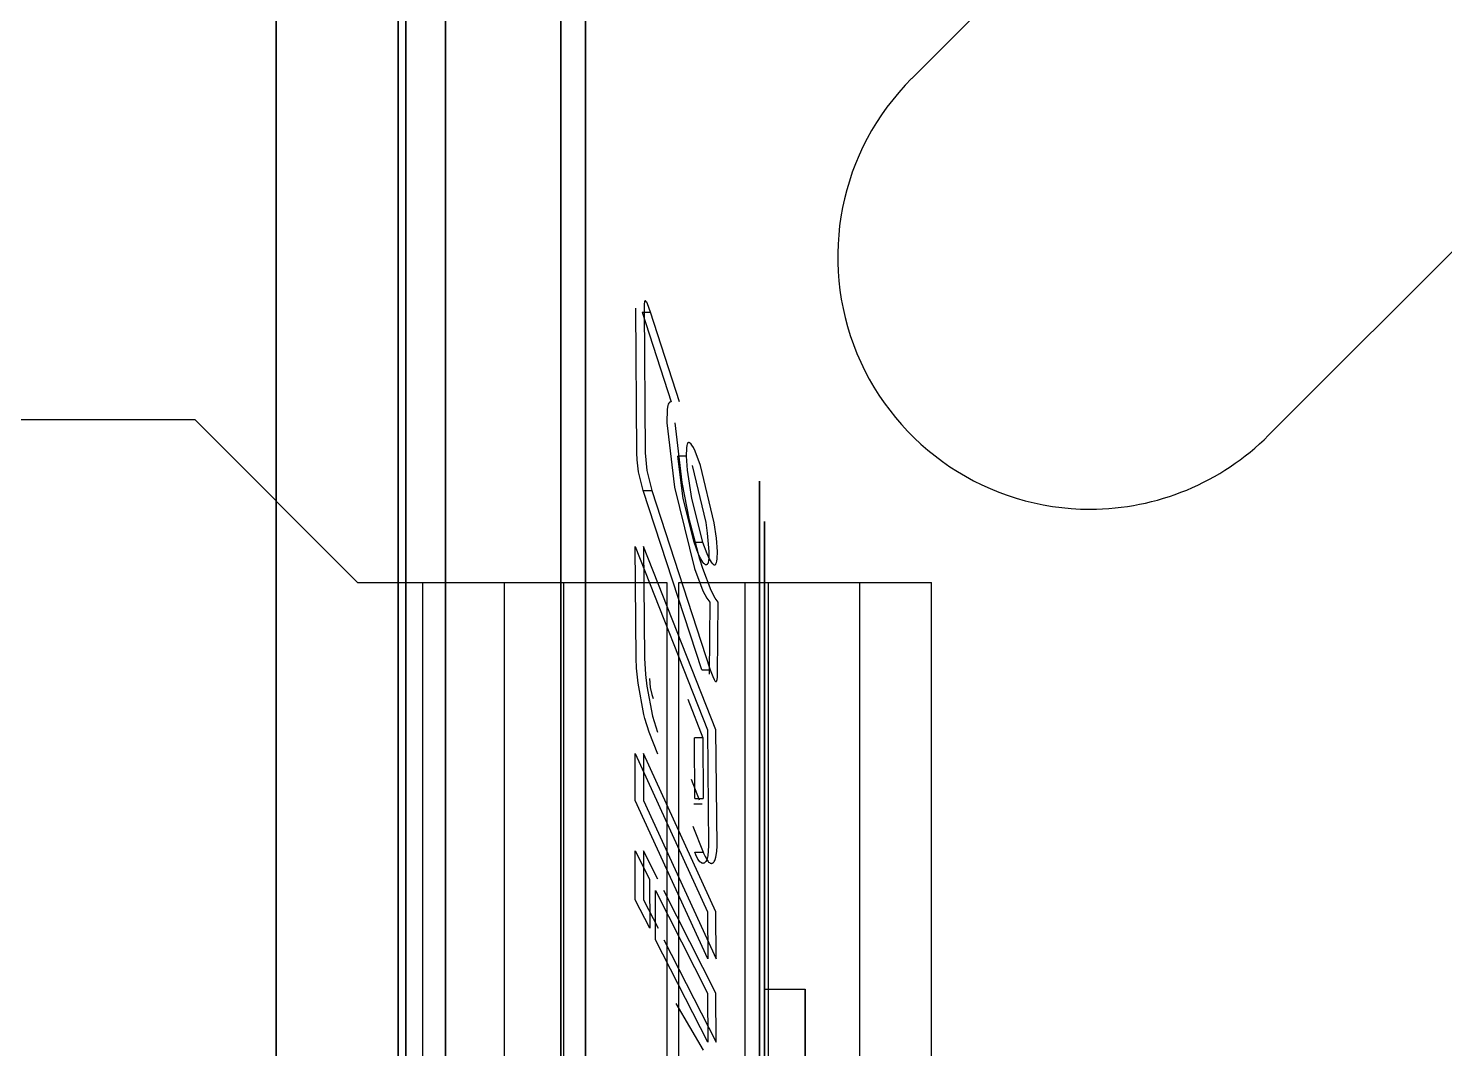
# Model space of a CAD drawing. Header units: millimetres. Extents: x 10366 to 13995, y 24552 to 29685.
# Drawn here: x 12657.02 to 12674.94, y 27336.8 to 27349.71 of the extents above; entities that cross this region are included whole.
import ezdxf

# ---------------------------------------------------------------- set-up
doc = ezdxf.new("R2010")
doc.units = ezdxf.units.MM
doc.header["$LTSCALE"] = 3
doc.layers.add('DomyÅ›lny', color=7, linetype='Continuous')

msp = doc.modelspace()

# ---------------------------------------------------------------- linework, layer by layer
at = {"layer": 'DomyÅ›lny'}
for p, q in [((12668.197, 27349.077), (12673.346, 27354.226)), ((12677.861, 27349.711), (12672.712, 27344.562)), ((12664.785, 27346.119), (12664.891, 27346.119)), ((12642.649, 27344.76), (12659.126, 27344.76)), ((12659.126, 27344.76), (12661.186, 27342.7)), ((12665.345, 27344.299), (12665.238, 27344.299)), ((12664.801, 27343.865), (12664.908, 27343.865)), ((12665.446, 27343.21), (12665.552, 27343.21)), ((12661.186, 27342.7), (12662.01, 27342.7)), ((12662.01, 27342.7), (12662.01, 27311.804)), ((12663.04, 27342.7), (12663.04, 27332.486)), ((12663.794, 27334.079), (12663.794, 27342.7)), ((12665.099, 27342.7), (12665.099, 27332.486)), ((12665.25, 27334.079), (12665.25, 27342.7)), ((12665.25, 27342.7), (12667.541, 27342.7)), ((12666.085, 27342.7), (12666.085, 27331.388)), ((12666.387, 27327.252), (12666.387, 27342.7)), ((12667.541, 27331.388), (12667.541, 27342.7)), ((12668.446, 27327.252), (12668.446, 27342.7)), ((12665.543, 27341.592), (12665.649, 27341.592)), ((12665.363, 27341.223), (12665.556, 27340.732)), ((12664.986, 27340.526), (12664.876, 27340.804)), ((12665.556, 27340.732), (12665.45, 27340.732)), ((12665.514, 27339.945), (12665.411, 27340.205)), ((12665.616, 27337.937), (12664.699, 27339.942)), ((12664.806, 27339.942), (12665.722, 27337.937)), ((12665.547, 27339.892), (12665.44, 27339.892)), ((12665.454, 27339.965), (12665.56, 27339.965)), ((12665.428, 27339.616), (12665.558, 27339.287)), ((12664.697, 27339.305), (12664.881, 27338.944)), ((12664.987, 27338.944), (12664.804, 27339.305)), ((12665.452, 27339.287), (12665.558, 27339.287)), ((12664.883, 27338.323), (12664.7, 27338.684)), ((12664.806, 27338.684), (12664.99, 27338.323)), ((12665.616, 27336.881), (12664.957, 27338.179)), ((12665.063, 27338.179), (12665.722, 27336.881)), ((12666.335, 27337.551), (12666.85, 27337.551))]:
    msp.add_line(p, q, dxfattribs=at)
for points in [[(12660.156, 27327.252, 0), (12660.156, 27364.449, 0)], [(12663.76, 27327.252, 0), (12663.76, 27359.536, 0), (12663.76, 27327.252, 0), (12663.76, 27294.968, 0)], [(12663.76, 27327.252, 0), (12663.76, 27355.494, 0), (12663.76, 27327.252, 0), (12663.76, 27299.01, 0)], [(12661.701, 27327.252, 0), (12661.701, 27353.823, 0), (12661.701, 27327.252, 0), (12661.701, 27300.682, 0)], [(12661.798, 27327.252, 0), (12661.798, 27300.579, 0), (12661.798, 27327.252, 0), (12661.798, 27353.926, 0)], [(12662.297, 27327.252, 0), (12662.297, 27300.553, 0), (12662.297, 27327.252, 0), (12662.297, 27353.952, 0)], [(12661.701, 27327.252, 0), (12661.701, 27301.403, 0), (12661.701, 27327.252, 0), (12661.701, 27353.101, 0)], [(12664.071, 27327.252, 0), (12664.071, 27352.611, 0), (12664.071, 27327.252, 0), (12664.071, 27301.894, 0)], [(12666.271, 27327.252, 0), (12666.271, 27343.98, 0), (12666.271, 27327.252, 0), (12666.271, 27310.524, 0)], [(12666.335, 27327.252, 0), (12666.335, 27311.033, 0), (12666.335, 27327.252, 0), (12666.335, 27343.471, 0)], [(12666.85, 27327.252, 0), (12666.85, 27337.551, 0), (12666.85, 27327.252, 0), (12666.85, 27316.954, 0)]]:
    msp.add_polyline3d(points, close=True, dxfattribs=at)
for points in [[(12664.72, 27344.339, 0), (12664.707, 27346.172, 0)], [(12664.785, 27346.119, 0), (12665.155, 27344.983, 0)], [(12664.891, 27346.119, 0), (12664.854, 27346.223, 0), (12664.844, 27346.244, 0), (12664.839, 27346.252, 0), (12664.834, 27346.258, 0), (12664.832, 27346.26, 0), (12664.83, 27346.262, 0), (12664.829, 27346.263, 0), (12664.828, 27346.263, 0), (12664.828, 27346.264, 0), (12664.827, 27346.264, 0), (12664.826, 27346.264, 0), (12664.825, 27346.264, 0), (12664.825, 27346.264, 0), (12664.824, 27346.264, 0), (12664.823, 27346.263, 0), (12664.823, 27346.263, 0), (12664.822, 27346.263, 0), (12664.821, 27346.261, 0), (12664.82, 27346.26, 0), (12664.819, 27346.257, 0), (12664.818, 27346.254, 0), (12664.816, 27346.246, 0), (12664.814, 27346.224, 0), (12664.814, 27346.172, 0)], [(12664.814, 27346.172, 0), (12664.826, 27344.339, 0)], [(12665.261, 27344.983, 0), (12664.891, 27346.119, 0)], [(12665.155, 27344.983, 0), (12665.15, 27344.983, 0), (12665.147, 27344.983, 0), (12665.145, 27344.983, 0), (12665.142, 27344.982, 0), (12665.139, 27344.981, 0), (12665.136, 27344.98, 0), (12665.133, 27344.978, 0), (12665.13, 27344.975, 0), (12665.127, 27344.971, 0), (12665.124, 27344.967, 0), (12665.118, 27344.954, 0), (12665.113, 27344.938, 0), (12665.105, 27344.891, 0), (12665.1, 27344.72, 0)], [(12665.1, 27344.72, 0), (12665.196, 27343.905, 0), (12665.447, 27342.875, 0)], [(12665.553, 27342.875, 0), (12665.515, 27342.995, 0), (12665.386, 27343.488, 0), (12665.292, 27343.963, 0), (12665.206, 27344.72, 0)], [(12664.801, 27343.865, 0), (12664.741, 27344.099, 0), (12664.722, 27344.253, 0), (12664.72, 27344.339, 0)], [(12664.826, 27344.339, 0), (12664.844, 27344.117, 0), (12664.908, 27343.865, 0)], [(12665.524, 27344.179, 0), (12665.457, 27344.361, 0), (12665.436, 27344.405, 0), (12665.417, 27344.436, 0), (12665.401, 27344.456, 0), (12665.394, 27344.463, 0), (12665.39, 27344.465, 0), (12665.387, 27344.467, 0), (12665.384, 27344.468, 0), (12665.381, 27344.469, 0), (12665.379, 27344.47, 0), (12665.376, 27344.47, 0), (12665.374, 27344.47, 0), (12665.372, 27344.469, 0), (12665.37, 27344.468, 0), (12665.368, 27344.467, 0), (12665.366, 27344.466, 0), (12665.364, 27344.464, 0), (12665.362, 27344.46, 0), (12665.359, 27344.456, 0), (12665.356, 27344.448, 0), (12665.352, 27344.434, 0), (12665.347, 27344.402, 0), (12665.345, 27344.299, 0)], [(12665.446, 27343.21, 0), (12665.307, 27343.763, 0), (12665.238, 27344.299, 0)], [(12665.345, 27344.299, 0), (12665.358, 27344.119, 0), (12665.413, 27343.763, 0), (12665.552, 27343.21, 0)], [(12665.418, 27344.179, 0), (12665.591, 27343.456, 0), (12665.611, 27343.322, 0), (12665.632, 27343.093, 0)], [(12665.738, 27343.093, 0), (12665.726, 27343.258, 0), (12665.698, 27343.454, 0), (12665.524, 27344.179, 0)], [(12665.543, 27341.592, 0), (12664.801, 27343.865, 0)], [(12664.908, 27343.865, 0), (12665.649, 27341.592, 0)], [(12664.699, 27343.154, 0), (12665.613, 27340.834, 0)], [(12664.711, 27341.741, 0), (12664.699, 27343.154, 0)], [(12665.719, 27340.834, 0), (12664.806, 27343.154, 0)], [(12664.806, 27343.154, 0), (12664.818, 27341.741, 0)], [(12665.632, 27343.093, 0), (12665.631, 27343.01, 0), (12665.627, 27342.974, 0), (12665.623, 27342.954, 0), (12665.62, 27342.945, 0), (12665.616, 27342.936, 0), (12665.614, 27342.933, 0), (12665.611, 27342.929, 0), (12665.608, 27342.926, 0), (12665.607, 27342.925, 0), (12665.605, 27342.924, 0), (12665.603, 27342.923, 0), (12665.601, 27342.923, 0), (12665.599, 27342.922, 0), (12665.597, 27342.922, 0), (12665.595, 27342.922, 0), (12665.592, 27342.923, 0), (12665.59, 27342.923, 0), (12665.587, 27342.924, 0), (12665.582, 27342.927, 0), (12665.575, 27342.933, 0), (12665.566, 27342.941, 0), (12665.556, 27342.954, 0), (12665.529, 27342.998, 0), (12665.497, 27343.067, 0), (12665.446, 27343.21, 0)], [(12665.552, 27343.21, 0), (12665.604, 27343.067, 0), (12665.635, 27342.998, 0), (12665.662, 27342.954, 0), (12665.672, 27342.941, 0), (12665.681, 27342.933, 0), (12665.688, 27342.928, 0), (12665.693, 27342.924, 0), (12665.696, 27342.923, 0), (12665.698, 27342.923, 0), (12665.701, 27342.922, 0), (12665.703, 27342.922, 0), (12665.705, 27342.922, 0), (12665.707, 27342.923, 0), (12665.709, 27342.923, 0), (12665.711, 27342.924, 0), (12665.713, 27342.925, 0), (12665.714, 27342.926, 0), (12665.716, 27342.927, 0), (12665.719, 27342.931, 0), (12665.721, 27342.934, 0), (12665.725, 27342.942, 0), (12665.728, 27342.951, 0), (12665.732, 27342.968, 0), (12665.736, 27342.999, 0), (12665.738, 27343.093, 0)], [(12665.447, 27342.875, 0), (12665.555, 27342.595, 0), (12665.606, 27342.499, 0), (12665.642, 27342.451, 0)], [(12665.748, 27342.451, 0), (12665.712, 27342.499, 0), (12665.661, 27342.596, 0), (12665.553, 27342.875, 0)], [(12662.01, 27342.7, 0), (12665.099, 27342.7, 0)], [(12667.541, 27342.7, 0), (12668.211, 27342.7, 0), (12668.388, 27342.7, 0), (12668.432, 27342.7, 0), (12668.443, 27342.7, 0), (12668.445, 27342.7, 0), (12668.446, 27342.7, 0), (12668.446, 27342.7, 0), (12668.446, 27342.7, 0), (12668.446, 27342.7, 0), (12668.446, 27342.7, 0), (12668.446, 27342.7, 0), (12668.446, 27342.7, 0), (12668.446, 27342.7, 0), (12668.446, 27342.7, 0), (12668.446, 27342.7, 0), (12668.446, 27342.7, 0), (12668.446, 27342.7, 0), (12668.446, 27342.7, 0)], [(12665.642, 27342.451, 0), (12665.635, 27341.538, 0)], [(12665.741, 27341.538, 0), (12665.748, 27342.451, 0)], [(12664.876, 27340.804, 0), (12664.821, 27340.978, 0), (12664.808, 27341.03, 0), (12664.735, 27341.425, 0), (12664.716, 27341.613, 0), (12664.711, 27341.741, 0)], [(12664.818, 27341.741, 0), (12664.829, 27341.535, 0), (12664.847, 27341.386, 0), (12664.919, 27341.007, 0), (12664.938, 27340.938, 0), (12664.982, 27340.804, 0)], [(12664.881, 27341.486, 0), (12664.889, 27341.372, 0), (12664.909, 27341.281, 0), (12664.926, 27341.233, 0)], [(12665.649, 27341.592, 0), (12665.679, 27341.509, 0), (12665.697, 27341.47, 0), (12665.702, 27341.462, 0), (12665.708, 27341.454, 0), (12665.711, 27341.45, 0), (12665.714, 27341.448, 0), (12665.715, 27341.447, 0), (12665.717, 27341.446, 0), (12665.718, 27341.445, 0), (12665.719, 27341.445, 0), (12665.72, 27341.445, 0), (12665.722, 27341.445, 0), (12665.723, 27341.445, 0), (12665.724, 27341.445, 0), (12665.725, 27341.446, 0), (12665.726, 27341.446, 0), (12665.726, 27341.447, 0), (12665.728, 27341.449, 0), (12665.729, 27341.451, 0), (12665.731, 27341.455, 0), (12665.733, 27341.46, 0), (12665.736, 27341.471, 0), (12665.739, 27341.499, 0), (12665.741, 27341.538, 0)], [(12665.454, 27339.965, 0), (12665.45, 27340.732, 0)], [(12665.556, 27340.732, 0), (12665.56, 27339.965, 0)], [(12665.613, 27340.834, 0), (12665.627, 27339.365, 0)], [(12665.734, 27339.365, 0), (12665.719, 27340.834, 0)], [(12664.697, 27340.537, 0), (12665.613, 27338.532, 0)], [(12664.699, 27339.942, 0), (12664.697, 27340.537, 0)], [(12665.719, 27338.532, 0), (12664.804, 27340.537, 0)], [(12664.804, 27340.537, 0), (12664.806, 27339.942, 0)], [(12664.7, 27338.684, 0), (12664.697, 27339.305, 0)], [(12664.804, 27339.305, 0), (12664.806, 27338.684, 0)], [(12665.627, 27339.365, 0), (12665.618, 27339.239, 0), (12665.611, 27339.208, 0), (12665.606, 27339.193, 0), (12665.6, 27339.18, 0), (12665.593, 27339.168, 0), (12665.589, 27339.163, 0), (12665.585, 27339.158, 0), (12665.581, 27339.154, 0), (12665.576, 27339.151, 0), (12665.571, 27339.148, 0), (12665.566, 27339.147, 0), (12665.561, 27339.146, 0), (12665.556, 27339.145, 0), (12665.551, 27339.146, 0), (12665.546, 27339.147, 0), (12665.541, 27339.149, 0), (12665.536, 27339.151, 0), (12665.527, 27339.158, 0), (12665.518, 27339.166, 0), (12665.51, 27339.175, 0), (12665.493, 27339.199, 0), (12665.466, 27339.253, 0), (12665.452, 27339.287, 0)], [(12665.558, 27339.287, 0), (12665.563, 27339.275, 0), (12665.583, 27339.23, 0), (12665.612, 27339.18, 0), (12665.62, 27339.17, 0), (12665.628, 27339.162, 0), (12665.637, 27339.155, 0), (12665.642, 27339.152, 0), (12665.646, 27339.149, 0), (12665.651, 27339.147, 0), (12665.656, 27339.146, 0), (12665.661, 27339.145, 0), (12665.666, 27339.145, 0), (12665.671, 27339.146, 0), (12665.675, 27339.148, 0), (12665.68, 27339.15, 0), (12665.685, 27339.153, 0), (12665.689, 27339.156, 0), (12665.693, 27339.16, 0), (12665.7, 27339.17, 0), (12665.707, 27339.182, 0), (12665.712, 27339.194, 0), (12665.721, 27339.223, 0), (12665.731, 27339.294, 0), (12665.734, 27339.365, 0)], [(12664.881, 27338.944, 0), (12664.883, 27338.323, 0)], [(12664.954, 27338.8, 0), (12665.613, 27337.502, 0)], [(12664.957, 27338.179, 0), (12664.954, 27338.8, 0)], [(12665.719, 27337.502, 0), (12665.06, 27338.8, 0)], [(12665.613, 27338.532, 0), (12665.616, 27337.937, 0)], [(12665.722, 27337.937, 0), (12665.719, 27338.532, 0)], [(12665.564, 27336.781, 0), (12665.216, 27337.371, 0)], [(12665.613, 27337.502, 0), (12665.616, 27336.881, 0)], [(12665.722, 27336.881, 0), (12665.719, 27337.502, 0)]]:
    msp.add_polyline3d(points, dxfattribs=at)
for start, end in [(135, 270), (270, 315)]:
    msp.add_arc((12670.454, 27346.819), 3.193, start, end, dxfattribs=at)

doc.saveas('drawing.dxf')
